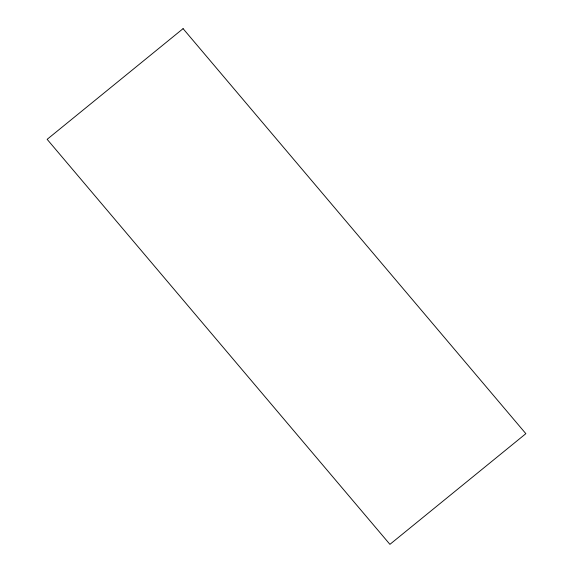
<?xml version="1.0" encoding="UTF-8"?>
<svg xmlns="http://www.w3.org/2000/svg" width="573" height="573" viewBox="0 0 573 573"><rect width="100%" height="100%" fill="white"/><g stroke="black" fill="none" stroke-linecap="round" stroke-linejoin="round"><path stroke-width="0.86" d="M183.081 28.65L47.144 139.332L389.919 544.35L525.856 433.668L183.081 28.65"/></g></svg>
